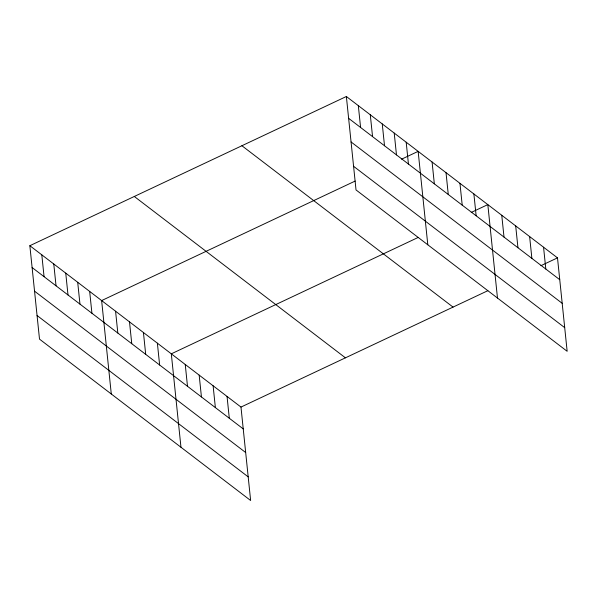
<?xml version="1.0" encoding="UTF-8"?>
<svg xmlns="http://www.w3.org/2000/svg" width="597" height="597" viewBox="0 0 597 597"><rect width="100%" height="100%" fill="white"/><g stroke="black" fill="none" stroke-linecap="round" stroke-linejoin="round"><path stroke-width="0.9" d="M29.85 245.71L240.979 407.072L250.636 500.502L39.506 339.133L29.85 245.71L346.364 96.498L557.494 257.867L567.15 351.29L356.021 189.928L346.364 96.498M355.148 181.063L101.632 300.575L111.288 393.998M401.572 159.183L418.146 151.362L427.803 244.785M418.191 237.442L171.309 353.827L180.966 447.25M471.242 212.428L487.824 204.614L497.48 298.037M240.979 407.072L487.861 290.687M540.919 265.68L557.494 257.867M348.618 118.325L559.747 279.687M351.058 141.952L562.195 303.313M353.573 166.294L564.71 327.656M241.912 145.743L453.048 307.104M134.303 196.473L345.432 357.834M32.104 267.538L243.24 428.9M34.544 291.164L245.68 452.526M37.066 315.507L248.195 476.869M543.561 247.21L545.815 269.038M529.629 236.561L531.882 258.389M515.689 225.912L517.95 247.74M501.756 215.263L504.01 237.084M473.884 193.965L476.145 215.786M459.951 183.316L462.205 205.137M446.019 172.667L448.272 194.488M432.086 162.011L434.34 183.839M406.184 142.22L408.438 164.041M394.221 133.079L396.475 154.899M382.259 123.93L384.513 145.758M370.289 114.788L372.55 136.609M358.327 105.647L360.581 127.467M227.047 396.423L229.3 418.251M213.114 385.774L215.368 407.602M199.174 375.125L201.435 396.945M185.242 364.476L187.495 386.296M157.377 343.178L159.63 364.998M143.437 332.529L145.698 354.349M129.504 321.873L131.758 343.7M115.572 311.224L117.825 333.051M89.669 291.433L91.923 313.253M77.707 282.291L79.961 304.112M65.745 273.142L67.998 294.97M53.775 264.001L56.036 285.821M41.812 254.859L44.066 276.68"/></g></svg>
